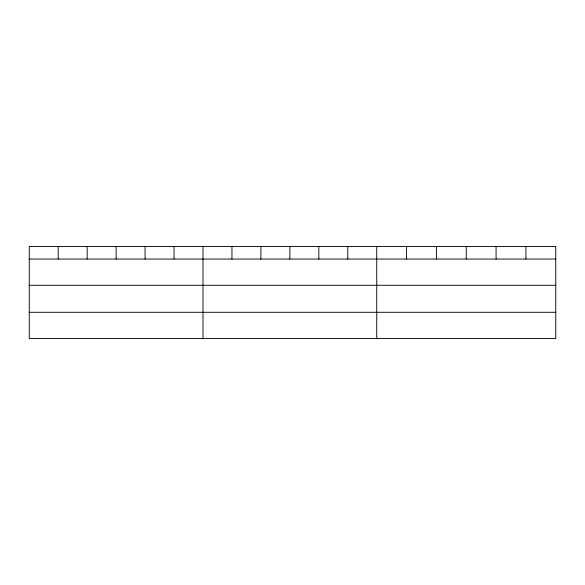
<?xml version="1.0" encoding="UTF-8"?>
<svg xmlns="http://www.w3.org/2000/svg" width="585" height="585" viewBox="0 0 585 585"><rect width="100%" height="100%" fill="white"/><g stroke="black" fill="none" stroke-linecap="round" stroke-linejoin="round"><path stroke-width="0.88" d="M29.25 259.038L555.75 259.038M29.25 285.268L555.75 285.268M29.25 312.288L555.75 312.288M525.915 246.49L525.915 259.038M496.08 246.49L496.08 259.038M466.245 246.49L466.245 259.038M436.41 246.49L436.41 259.038M406.575 246.49L406.575 259.038M376.74 246.49L376.74 338.51M347.782 246.49L347.782 259.038M318.825 246.49L318.825 259.038M289.867 246.49L289.867 259.038M260.91 246.49L260.91 259.038M231.952 246.49L231.952 259.038M202.995 246.49L202.995 338.51M174.037 246.49L174.037 259.038M145.08 246.49L145.08 259.038M116.123 246.49L116.123 259.038M87.165 246.49L87.165 259.038M58.207 246.49L58.207 259.038M555.75 246.49L29.25 246.49L29.25 338.51L555.75 338.51L555.75 246.49"/></g></svg>
